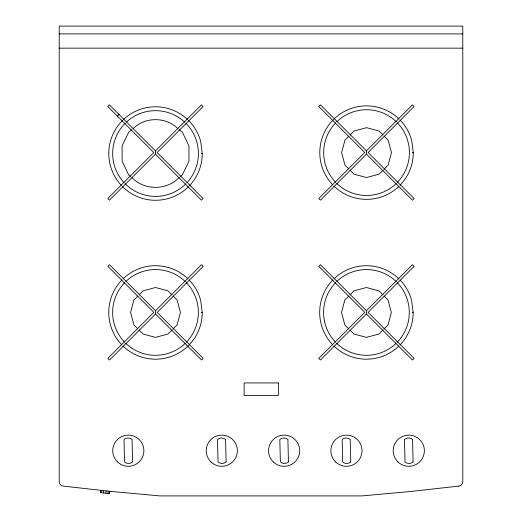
<?xml version="1.0" encoding="UTF-8"?>
<svg xmlns="http://www.w3.org/2000/svg" width="522" height="522" viewBox="0 0 522 522"><rect width="100%" height="100%" fill="white"/><g stroke="black" fill="none" stroke-linecap="round" stroke-linejoin="round"><path stroke-width="0.78" d="M100.674 490.288L100.413 492.618L109.535 493.636L109.796 491.306M100.674 491.861L100.844 490.308M101.464 492.735L101.725 490.406M103.454 492.957L103.715 490.628M105.849 493.225L106.11 490.895M108.015 493.466L108.276 491.137M109.366 493.616L109.627 491.287M117.424 116.158L119.075 114.501M155.432 150.865L201.433 104.863L203.091 106.514L157.089 152.515L203.091 198.517L201.433 200.167L155.432 154.166L109.431 200.167L107.78 198.517L153.781 152.515L107.78 106.514L109.431 104.863L155.432 150.865L155.491 154.107M137.906 295.987L133.913 299.98L130.578 312.443L133.913 324.912L137.906 328.899M139.048 294.845L143.041 290.852L155.504 287.511L167.973 290.852L171.966 294.845M155.517 310.701L201.518 264.7L203.175 266.35L157.174 312.352L203.175 358.353L201.518 360.01L155.517 314.009L109.516 360.01L107.865 358.353L153.866 312.352L107.865 266.35L109.516 264.7L155.517 310.701L155.576 313.95M348.944 136.144L344.951 140.137L341.61 152.607L344.951 165.069L348.944 169.063M350.086 135.009L354.073 131.015L366.542 127.675L379.005 131.015L382.998 135.009M171.966 330.041L167.973 334.034L155.504 337.375L143.041 334.034L139.048 330.041M172.86 329.147L177.095 324.912L180.436 312.443L177.095 299.98L173.108 295.987M366.444 150.865L412.445 104.863L414.096 106.514L368.095 152.515L414.096 198.517L412.445 200.167L366.444 154.166L320.443 200.167L318.792 198.517L364.793 152.515L318.792 106.514L320.443 104.863L366.444 150.865L366.503 154.107M382.998 170.205L379.005 174.198L366.542 177.539L354.073 174.198L350.086 170.205M383.898 169.304L388.133 165.069L391.474 152.607L388.133 140.137L384.14 136.144M348.833 295.987L344.84 299.98L341.499 312.443L344.84 324.912L348.833 328.899M349.975 294.845L353.968 290.852L366.431 287.511L378.9 290.852L382.887 294.845M366.444 310.701L412.445 264.7L414.096 266.35L368.095 312.352L414.096 358.353L412.445 360.01L366.444 314.009L320.443 360.01L318.792 358.353L364.793 312.352L318.792 266.35L320.443 264.7L366.444 310.701L366.503 313.95M382.887 330.041L378.9 334.034L366.431 337.375L353.968 334.034L349.975 330.041M383.787 329.147L388.022 324.912L391.363 312.443L388.022 299.98L384.029 295.987M131.87 129.658L128.732 132.164L122.109 145.906L122.109 161.161L128.732 174.909L130.611 176.41M133.123 128.66C144.738 116.667 166.322 116.667 177.937 128.66M179.196 177.415C167.033 190.667 144.026 190.667 131.87 177.415M180.449 176.41L182.335 174.909L188.951 161.161L188.951 145.906L182.335 132.164L179.196 129.658M59.214 33.891L462.786 33.891M59.214 48.154L462.786 48.154M397.373 282.78A42.863 42.863 0 0 1 397.222 342.262M396.094 343.385A42.863 42.863 0 0 1 336.612 343.235M335.489 342.106A42.863 42.863 0 0 1 335.639 282.624M336.768 281.502A42.863 42.863 0 0 1 396.257 281.652M399.969 345.009A46.745 46.745 0 0 0 413.176 312.561L412.256 312.561L413.163 312.443L411.617 300.457A46.745 46.745 0 0 0 400.133 280.053M398.821 346.145A46.745 46.745 0 0 1 333.871 345.982M332.729 344.833A46.745 46.745 0 0 1 332.892 279.877M334.041 278.741A46.745 46.745 0 0 1 398.997 278.905M186.452 282.78A42.863 42.863 0 0 1 186.295 342.262M185.173 343.385A42.863 42.863 0 0 1 125.685 343.235M124.562 342.106A42.863 42.863 0 0 1 124.719 282.624M125.841 281.502A42.863 42.863 0 0 1 185.33 281.652M189.042 345.009A46.745 46.745 0 0 0 202.255 312.561L201.335 312.561L202.236 312.443L200.689 300.457A46.745 46.745 0 0 0 189.212 280.053M188.475 345.584A46.745 46.745 0 0 1 122.944 345.982M121.802 344.833A46.745 46.745 0 0 1 121.965 279.877M123.114 278.741A46.745 46.745 0 0 1 188.07 278.905M185.917 123.303A42.863 42.863 0 0 1 186.869 182.778M185.767 183.92A42.863 42.863 0 0 1 125.143 183.77M124.04 182.622A42.863 42.863 0 0 1 125.3 123.146M126.448 122.044A42.863 42.863 0 0 1 184.775 122.194M189.63 185.512A46.745 46.745 0 0 0 202.275 153.657L201.355 153.651L202.262 153.533L200.716 141.553A46.745 46.745 0 0 0 188.67 120.562M188.501 186.674A46.745 46.745 0 0 1 122.389 186.504M121.267 185.336A46.745 46.745 0 0 1 122.559 120.399M123.14 119.832A46.745 46.745 0 0 1 187.509 119.434M397.483 122.938A42.863 42.863 0 0 1 397.333 182.426M396.205 183.548A42.863 42.863 0 0 1 336.716 183.398M335.6 182.269A42.863 42.863 0 0 1 335.75 122.781M336.879 121.665A42.863 42.863 0 0 1 396.361 121.815M400.08 185.166A46.745 46.745 0 0 0 413.287 152.724L412.367 152.724L413.274 152.607L411.727 140.62A46.745 46.745 0 0 0 400.243 120.21M398.932 186.308A46.745 46.745 0 0 1 333.976 186.145M332.84 184.997A46.745 46.745 0 0 1 333.003 120.04M333.571 119.466A46.745 46.745 0 0 1 399.102 119.068M458.675 486.119L411.206 491.424L362.118 495.9L159.882 495.9L110.794 491.424L63.325 486.119A4.626 4.626 0 0 1 59.214 481.519L59.214 26.1L462.786 26.1L462.786 481.519A4.626 4.626 0 0 1 458.675 486.119M278.396 382.933L244.113 382.933L244.113 395.395L278.396 395.395L278.396 382.933M413.085 461.905L412.55 439.531A6.003 6.003 0 0 0 404.485 439.531L405.02 461.905A6.003 6.003 0 0 0 413.085 461.905M350.758 461.905L350.223 439.531A6.003 6.003 0 0 0 342.158 439.531L342.693 461.905A6.003 6.003 0 0 0 350.758 461.905M288.431 461.905L287.896 439.531A6.003 6.003 0 0 0 279.831 439.531L280.36 461.905A6.003 6.003 0 0 0 288.431 461.905M226.104 461.905L225.569 439.531A6.003 6.003 0 0 0 217.498 439.531L218.033 461.905A6.003 6.003 0 0 0 226.104 461.905M132.608 461.905L132.073 439.531A6.003 6.003 0 0 0 124.008 439.531L124.543 461.905A6.003 6.003 0 0 0 132.608 461.905M398.032 461.996A15.582 15.582 0 0 0 423.929 454.388A15.582 15.582 0 0 0 404.393 435.766A15.582 15.582 0 0 0 398.032 461.996M335.705 461.996A15.582 15.582 0 0 0 361.602 454.388A15.582 15.582 0 0 0 342.067 435.766A15.582 15.582 0 0 0 335.705 461.996M211.051 461.996A15.582 15.582 0 0 0 236.942 454.388A15.582 15.582 0 0 0 217.406 435.766A15.582 15.582 0 0 0 211.051 461.996M273.378 461.996A15.582 15.582 0 0 0 299.276 454.388A15.582 15.582 0 0 0 279.74 435.766A15.582 15.582 0 0 0 273.378 461.996M117.554 461.996A15.582 15.582 0 0 0 143.452 454.388A15.582 15.582 0 0 0 123.916 435.766A15.582 15.582 0 0 0 117.554 461.996"/></g></svg>
